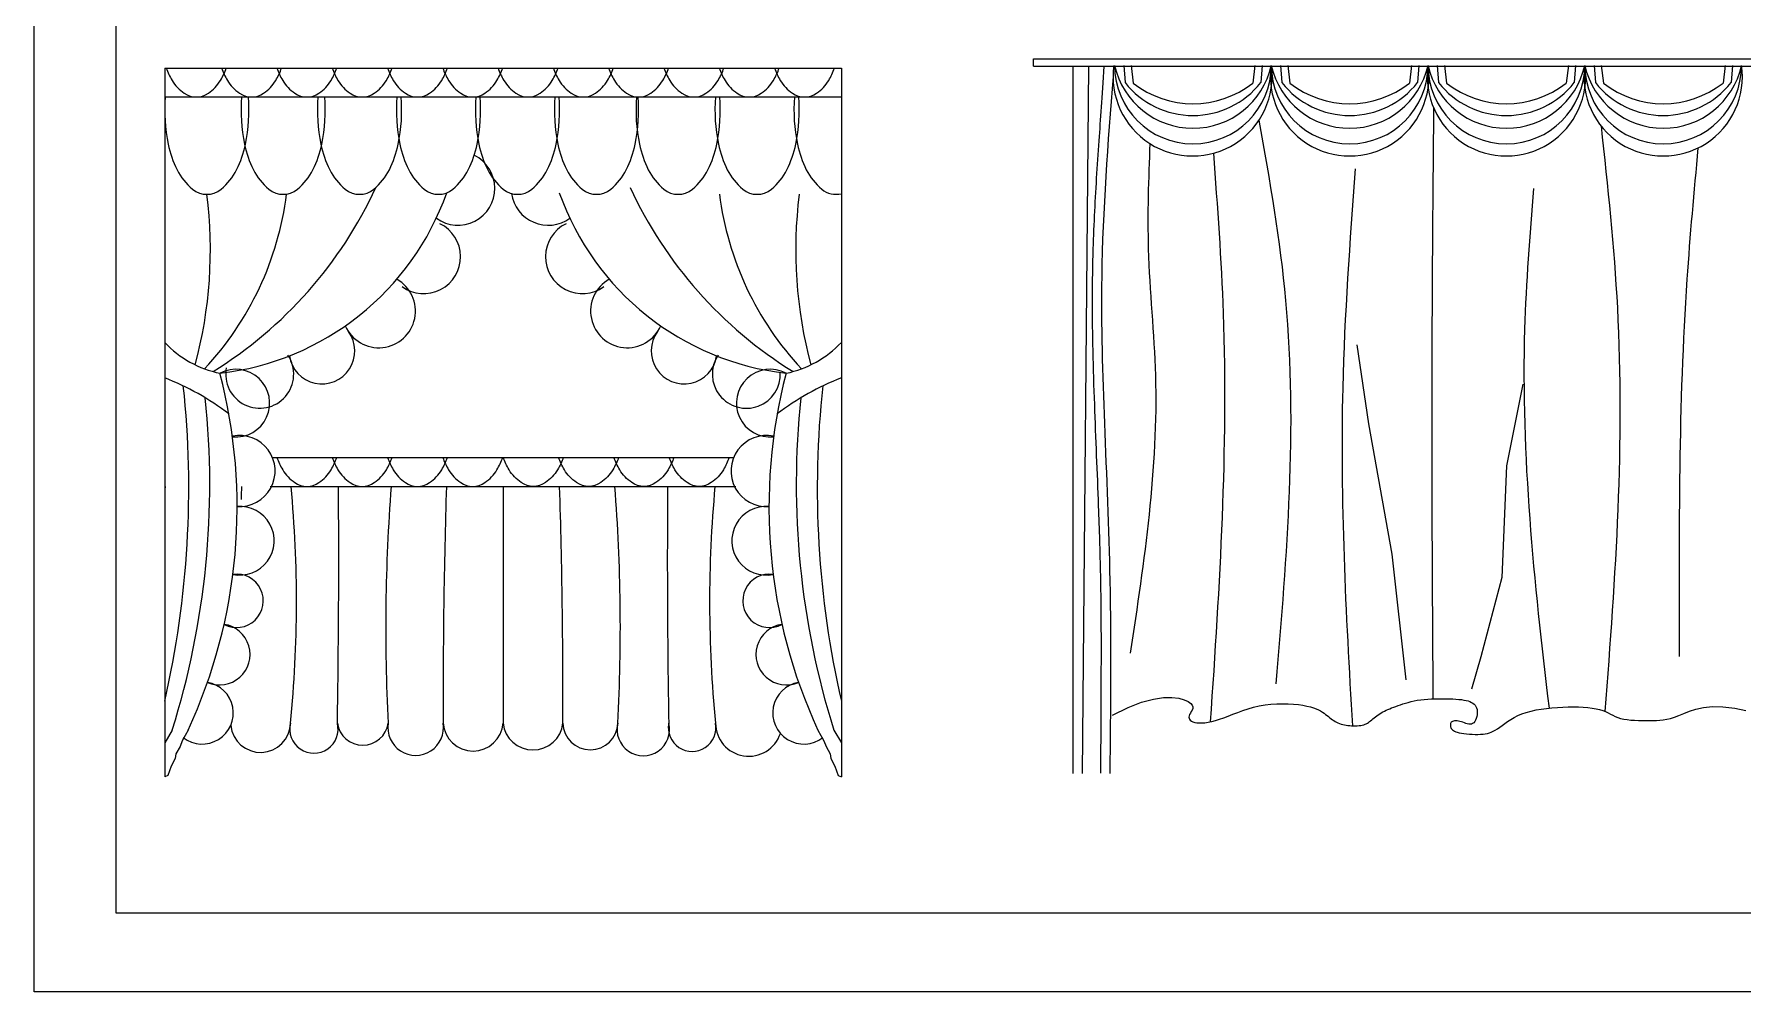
# Model space of a CAD drawing. Header units: inches. Extents: x 10 to 52.5, y 12.6 to 37.4.
# Drawn here: x 31.53 to 38.59, y 12.58 to 16.53 of the extents above; entities that cross this region are included whole.
import ezdxf

# ---------------------------------------------------------------- set-up
doc = ezdxf.new("R2010")
doc.units = ezdxf.units.IN
doc.header["$MEASUREMENT"] = 0
for name, color, linetype in [('02', 2, 'Continuous'), ('4', 4, 'Continuous'), ('kadrbm', 4, 'Continuous')]:
    doc.layers.add(name, color=color, linetype=linetype)

# ---------------------------------------------------------------- blocks, each defined once
blk = doc.blocks.new('kadrbm')
at = {"layer": 'kadrbm', "color": 4}
blk.add_lwpolyline([(0, 0), (0, 24.7972), (21, 24.7972), (21, 0), (0, 0)], close=True, dxfattribs=at)
blk.add_lwpolyline([(20.6631, 0.3257), (20.6631, 24.4603), (0.3369, 24.4603), (0.3369, 0.3257), (20.6631, 0.3257)], dxfattribs=at)

msp = doc.modelspace()

# ---------------------------------------------------------------- linework, layer by layer
at = {"layer": '02'}
for p, q in [((35.6548, 16.4302), (38.9159, 16.4302)), ((35.6548, 16.4012), (35.6548, 16.4302)), ((35.6548, 16.4012), (38.9159, 16.4012)), ((35.8193, 13.4788), (35.8193, 16.4012)), ((35.858, 13.4788), (35.8831, 16.4012)), ((36.0279, 16.4034), (36.0335, 16.3326)), ((36.0578, 16.4034), (36.0664, 16.3309)), ((36.5696, 16.4034), (36.561, 16.3309)), ((36.5996, 16.4034), (36.5939, 16.3326)), ((36.6753, 16.4034), (36.6809, 16.3326)), ((36.7053, 16.4034), (36.7139, 16.3309)), ((37.2171, 16.4034), (37.2084, 16.3309)), ((37.247, 16.4034), (37.2414, 16.3326)), ((37.3227, 16.4034), (37.3284, 16.3326)), ((37.3527, 16.4034), (37.3613, 16.3309)), ((37.8645, 16.4034), (37.8559, 16.3309)), ((37.8944, 16.4034), (37.8888, 16.3326)), ((37.9705, 16.4034), (37.9762, 16.3326)), ((38.0005, 16.4034), (38.0091, 16.3309)), ((38.5123, 16.4034), (38.5037, 16.3309)), ((38.5423, 16.4034), (38.5366, 16.3326)), ((32.0659, 16.2732), (34.8613, 16.2732)), ((32.5012, 14.6645), (34.4259, 14.6645)), ((33.4636, 14.6645), (33.4636, 13.6863))]:
    msp.add_line(p, q, dxfattribs=at)
for points in [[(32.0726, 16.3928, 0.054167), (32.0964, 16.3417, 0.106996), (32.1466, 16.2887, 0.309503), (32.2463, 16.2887)], [(32.2463, 16.2887, 0.106996), (32.2964, 16.3417, 0.054167), (32.3202, 16.3928, 0.061469)], [(32.301, 16.3928, 0.054167), (32.3249, 16.3417, 0.106996), (32.375, 16.2887, 0.309503), (32.4747, 16.2887)], [(32.4747, 16.2887, 0.106996), (32.5248, 16.3417, 0.054167), (32.5486, 16.3928, 0.061469)], [(32.5295, 16.3928, 0.054167), (32.5533, 16.3417, 0.106996), (32.6034, 16.2887, 0.309503), (32.7031, 16.2887)], [(32.7031, 16.2887, 0.106996), (32.7532, 16.3417, 0.054167), (32.777, 16.3928, 0.061469)], [(32.7579, 16.3928, 0.054167), (32.7817, 16.3417, 0.106996), (32.8318, 16.2887, 0.309503), (32.9315, 16.2887)], [(32.9315, 16.2887, 0.106996), (32.9817, 16.3417, 0.054167), (33.0055, 16.3928, 0.061469)], [(32.9863, 16.3928, 0.054167), (33.0101, 16.3417, 0.106996), (33.0602, 16.2887, 0.309503), (33.16, 16.2887)], [(33.16, 16.2887, 0.106996), (33.2101, 16.3417, 0.054167), (33.2339, 16.3928, 0.061469)], [(33.2147, 16.3928, 0.054167), (33.2385, 16.3417, 0.106996), (33.2886, 16.2887, 0.309503), (33.3884, 16.2887)], [(33.3884, 16.2887, 0.106996), (33.4385, 16.3417, 0.054167), (33.4623, 16.3928, 0.061469)], [(33.4431, 16.3928, 0.054167), (33.4669, 16.3417, 0.106996), (33.517, 16.2887, 0.309503), (33.6168, 16.2887)], [(33.6168, 16.2887, 0.106996), (33.6669, 16.3417, 0.054167), (33.6907, 16.3928, 0.061469)], [(33.6715, 16.3928, 0.054167), (33.6953, 16.3417, 0.106996), (33.7455, 16.2887, 0.309503), (33.8452, 16.2887)], [(33.8452, 16.2887, 0.106996), (33.8953, 16.3417, 0.054167), (33.9191, 16.3928, 0.061469)], [(33.8999, 16.3928, 0.054167), (33.9238, 16.3417, 0.106996), (33.9739, 16.2887, 0.309503), (34.0736, 16.2887)], [(34.0736, 16.2887, 0.106996), (34.1237, 16.3417, 0.054167), (34.1475, 16.3928, 0.061469)], [(34.1284, 16.3928, 0.054167), (34.1522, 16.3417, 0.106996), (34.2023, 16.2887, 0.309503), (34.302, 16.2887)], [(34.302, 16.2887, 0.106996), (34.3521, 16.3417, 0.054167), (34.376, 16.3928, 0.061469)], [(34.3568, 16.3928, 0.054167), (34.3806, 16.3417, 0.106996), (34.4307, 16.2887, 0.309503), (34.5304, 16.2887)], [(34.5304, 16.2887, 0.106996), (34.5806, 16.3417, 0.054167), (34.6044, 16.3928, 0.061469)], [(34.5852, 16.3928, 0.054167), (34.609, 16.3417, 0.106996), (34.6591, 16.2887, 0.309503), (34.7589, 16.2887)], [(34.7589, 16.2887, 0.106996), (34.809, 16.3417, 0.054167), (34.8328, 16.3928, 0.061469)], [(32.068, 16.2732, 0.070828), (32.0803, 16.0782)], [(32.0803, 16.0782, 0.064982), (32.1169, 15.9729, 0.104218), (32.181, 15.8923, 0.360222), (32.2989, 15.8923, 0.104218), (32.363, 15.9729, 0.064982), (32.3995, 16.0782, 0.070828), (32.4118, 16.2732, 0.064982)], [(32.3835, 16.2732, 0.070828), (32.3958, 16.0782)], [(32.3958, 16.0782, 0.064982), (32.4323, 15.9729, 0.104218), (32.4964, 15.8923, 0.360222), (32.6143, 15.8923, 0.104218), (32.6784, 15.9729, 0.064982), (32.715, 16.0782, 0.070828), (32.7273, 16.2732, 0.064982)], [(32.6989, 16.2732, 0.070828), (32.7112, 16.0782)], [(32.7112, 16.0782, 0.064982), (32.7477, 15.9729, 0.104218), (32.8118, 15.8923, 0.360222), (32.9298, 15.8923, 0.104218), (32.9939, 15.9729, 0.064982), (33.0304, 16.0782, 0.070828), (33.0427, 16.2732, 0.064982)], [(33.0252, 16.2732, 0.070828), (33.0375, 16.0782)], [(33.0375, 16.0782, 0.064982), (33.074, 15.9729, 0.104218), (33.1381, 15.8923, 0.360222), (33.2561, 15.8923, 0.104218), (33.3202, 15.9729, 0.064982), (33.3567, 16.0782, 0.070828), (33.369, 16.2732, 0.064982)], [(33.3515, 16.2732, 0.070828), (33.3638, 16.0782)], [(33.3638, 16.0782, 0.064982), (33.4003, 15.9729, 0.104218), (33.4644, 15.8923, 0.360222), (33.5824, 15.8923, 0.104218), (33.6465, 15.9729, 0.064982), (33.683, 16.0782, 0.070828), (33.6953, 16.2732, 0.064982)], [(33.6778, 16.2732, 0.070828), (33.6901, 16.0782)], [(33.6901, 16.0782, 0.064982), (33.7267, 15.9729, 0.104218), (33.7908, 15.8923, 0.360222), (33.9087, 15.8923, 0.104218), (33.9728, 15.9729, 0.064982), (34.0093, 16.0782, 0.070828), (34.0216, 16.2732, 0.064982)], [(34.015, 16.2732, 0.070828), (34.0273, 16.0782)], [(34.0273, 16.0782, 0.064982), (34.0638, 15.9729, 0.104218), (34.1279, 15.8923, 0.360222), (34.2459, 15.8923, 0.104218), (34.31, 15.9729, 0.064982), (34.3465, 16.0782, 0.070828), (34.3588, 16.2732, 0.064982)], [(34.3413, 16.2732, 0.070828), (34.3536, 16.0782)], [(34.3536, 16.0782, 0.064982), (34.3901, 15.9729, 0.104218), (34.4542, 15.8923, 0.360222), (34.5722, 15.8923, 0.104218), (34.6363, 15.9729, 0.064982), (34.6728, 16.0782, 0.070828), (34.6851, 16.2732, 0.064982)], [(34.6676, 16.2732, 0.070828), (34.6799, 16.0782)], [(34.6799, 16.0782, 0.064982), (34.7165, 15.9729, 0.104218), (34.7805, 15.8923, 0.236519), (34.8613, 15.8737, 0.104218)], [(32.5295, 14.7841, 0.054167), (32.5533, 14.733, 0.106996), (32.6034, 14.68, 0.309503), (32.7031, 14.68)], [(32.7031, 14.68, 0.106996), (32.7532, 14.733, 0.054167), (32.777, 14.7841, 0.061469)], [(32.7579, 14.7841, 0.054167), (32.7817, 14.733, 0.106996), (32.8318, 14.68, 0.309503), (32.9315, 14.68)], [(32.9315, 14.68, 0.106996), (32.9817, 14.733, 0.054167), (33.0055, 14.7841, 0.061469)], [(32.9863, 14.7841, 0.054167), (33.0101, 14.733, 0.106996), (33.0602, 14.68, 0.309503), (33.16, 14.68)], [(33.16, 14.68, 0.106996), (33.2101, 14.733, 0.054167), (33.2339, 14.7841, 0.061469)], [(33.2147, 14.7841, 0.054167), (33.2385, 14.733, 0.106996), (33.2886, 14.68, 0.309503), (33.3884, 14.68)], [(33.3884, 14.68, 0.106996), (33.4385, 14.733, 0.054167), (33.4623, 14.7841, 0.061469)], [(33.6385, 14.68, -0.309503), (33.5388, 14.68, -0.106996), (33.4887, 14.733, -0.054167), (33.4649, 14.7841, -0.061469)], [(33.7125, 14.7841, -0.054167), (33.6887, 14.733, -0.106996), (33.6385, 14.68, -0.151213)], [(33.867, 14.68, -0.309503), (33.7672, 14.68, -0.106996), (33.7171, 14.733, -0.054167), (33.6933, 14.7841, -0.061469)], [(33.9409, 14.7841, -0.054167), (33.9171, 14.733, -0.106996), (33.867, 14.68, -0.151213)], [(34.0954, 14.68, -0.309503), (33.9956, 14.68, -0.106996), (33.9455, 14.733, -0.054167), (33.9217, 14.7841, -0.061469)], [(34.1693, 14.7841, -0.054167), (34.1455, 14.733, -0.106996), (34.0954, 14.68, -0.151213)], [(34.3238, 14.68, -0.309503), (34.224, 14.68, -0.106996), (34.1739, 14.733, -0.054167), (34.1501, 14.7841, -0.061469)], [(34.3977, 14.7841, -0.054167), (34.3739, 14.733, -0.106996), (34.3238, 14.68, -0.151213)], [(32.068, 14.6645, 0.019624), (32.0659, 14.6102, 0.051133)], [(32.3835, 14.6645, 0.019624), (32.3813, 14.6102, 0.051133)], [(34.148, 13.6863, 1.206297), (34.3416, 13.6863, 0.851133), (34.6094, 13.644, 0.851133)]]:
    msp.add_lwpolyline(points, format="xyb", dxfattribs=at)
for points in [[(37.1945, 13.8647), (37.1367, 14.3841), (37.0404, 14.9227), (36.9923, 15.2497)], [(37.6759, 15.0862), (37.6085, 14.7496), (37.5893, 14.2879), (37.5026, 13.9609), (37.4641, 13.8262)], [(35.9813, 13.7198), (36.0454, 13.7513), (36.1018, 13.7728), (36.1506, 13.7859), (36.1923, 13.792), (36.2271, 13.7926), (36.2554, 13.789), (36.2776, 13.7828), (36.2939, 13.7753), (36.3048, 13.7679), (36.311, 13.7607), (36.3135, 13.7537), (36.3131, 13.7469), (36.3106, 13.7404), (36.3069, 13.7342), (36.303, 13.7281), (36.2996, 13.7223), (36.2974, 13.7168), (36.2967, 13.7115), (36.2974, 13.7066), (36.2994, 13.7022), (36.3028, 13.6981), (36.3076, 13.6947), (36.3136, 13.6918), (36.321, 13.6895), (36.3297, 13.688), (36.3397, 13.6872), (36.3509, 13.6873), (36.3632, 13.6883), (36.3767, 13.6902), (36.3912, 13.6931), (36.4068, 13.6971), (36.4233, 13.7022), (36.4409, 13.7084), (36.4593, 13.7154), (36.4786, 13.723), (36.4988, 13.7309), (36.5198, 13.7385), (36.5416, 13.7458), (36.5642, 13.7523), (36.5875, 13.7577), (36.6115, 13.7617), (36.6358, 13.7644), (36.6601, 13.766), (36.684, 13.7665), (36.7071, 13.766), (36.7291, 13.7648), (36.7496, 13.7628), (36.7682, 13.7602), (36.7846, 13.7571), (36.799, 13.7536), (36.8116, 13.7498), (36.8226, 13.7457), (36.8323, 13.7413), (36.8408, 13.7368), (36.8484, 13.7321), (36.8553, 13.7274), (36.8617, 13.7227), (36.8678, 13.718), (36.8735, 13.7134), (36.879, 13.7089), (36.8844, 13.7047), (36.8898, 13.7006), (36.8952, 13.6968), (36.9008, 13.6933), (36.9066, 13.6902), (36.9126, 13.6874), (36.9189, 13.6849), (36.9254, 13.6828), (36.9322, 13.6809), (36.9392, 13.6793), (36.9464, 13.678), (36.9538, 13.6769), (36.9615, 13.6761), (36.9693, 13.6755), (36.9772, 13.6752), (36.985, 13.6752), (36.9925, 13.6755), (36.9999, 13.676), (37.0068, 13.6769), (37.0132, 13.6782), (37.0191, 13.6798), (37.0245, 13.6817), (37.0295, 13.684), (37.0342, 13.6865), (37.0388, 13.6894), (37.0432, 13.6926), (37.0477, 13.696), (37.0524, 13.6996), (37.0572, 13.7035), (37.0623, 13.7076), (37.0676, 13.7118), (37.0732, 13.716), (37.079, 13.7203), (37.0851, 13.7245), (37.0913, 13.7285), (37.0978, 13.7324), (37.1046, 13.7361), (37.1116, 13.7396), (37.1189, 13.7429), (37.1266, 13.7461), (37.1346, 13.7493), (37.143, 13.7525), (37.1518, 13.7557), (37.161, 13.7589), (37.1707, 13.7623), (37.1809, 13.7657), (37.1917, 13.7691), (37.203, 13.7723), (37.2149, 13.7754), (37.2274, 13.7783), (37.2406, 13.7808), (37.2545, 13.7829), (37.269, 13.7846), (37.2841, 13.7858), (37.2994, 13.7866), (37.3149, 13.7872), (37.3304, 13.7874), (37.3456, 13.7873), (37.3603, 13.7871), (37.3745, 13.7867), (37.3878, 13.7861), (37.4003, 13.7854), (37.4119, 13.7845), (37.4228, 13.7834), (37.4328, 13.7819), (37.442, 13.7801), (37.4503, 13.7779), (37.4578, 13.7753), (37.4645, 13.7722), (37.4704, 13.7687), (37.4754, 13.7646), (37.4796, 13.76), (37.483, 13.7549), (37.4855, 13.7492), (37.4873, 13.743), (37.4881, 13.7362), (37.4882, 13.7289), (37.4875, 13.7212), (37.486, 13.7135), (37.4839, 13.7061), (37.4811, 13.6992), (37.4777, 13.6931), (37.4737, 13.6881), (37.4692, 13.6845), (37.4642, 13.6824), (37.4589, 13.6818), (37.4532, 13.6822), (37.4472, 13.6835), (37.4411, 13.6854), (37.4349, 13.6877), (37.4287, 13.69), (37.4225, 13.6921), (37.4164, 13.6937), (37.4105, 13.6949), (37.4049, 13.6956), (37.3996, 13.6958), (37.3947, 13.6956), (37.3903, 13.6949), (37.3865, 13.6937), (37.3833, 13.6921), (37.3808, 13.6899), (37.379, 13.6874), (37.3778, 13.6846), (37.3771, 13.6815), (37.3771, 13.6782), (37.3774, 13.6748), (37.3783, 13.6714), (37.3795, 13.6681), (37.3811, 13.6648), (37.3832, 13.6617), (37.386, 13.6588), (37.3895, 13.6559), (37.3938, 13.6533), (37.3992, 13.6509), (37.4058, 13.6486), (37.4136, 13.6466), (37.4228, 13.6449), (37.4331, 13.6433), (37.4443, 13.6421), (37.4559, 13.6411), (37.4678, 13.6404), (37.4797, 13.6401), (37.4912, 13.64), (37.502, 13.6403), (37.512, 13.641), (37.5212, 13.6421), (37.5299, 13.6437), (37.5382, 13.646), (37.5463, 13.649), (37.5544, 13.6528), (37.5628, 13.6574), (37.5715, 13.663), (37.5808, 13.6697), (37.5908, 13.6771), (37.6017, 13.6852), (37.6135, 13.6935), (37.6264, 13.7019), (37.6404, 13.7101), (37.6558, 13.7178), (37.6726, 13.7249), (37.6908, 13.731), (37.7104, 13.7363), (37.731, 13.7407), (37.7524, 13.7444), (37.7745, 13.7474), (37.7969, 13.7497), (37.8194, 13.7514), (37.8418, 13.7526), (37.8639, 13.7533), (37.8854, 13.7535), (37.9062, 13.7532), (37.9261, 13.7523), (37.945, 13.7508), (37.9626, 13.7487), (37.9788, 13.746), (37.9934, 13.7425), (38.0063, 13.7384), (38.0178, 13.7338), (38.0284, 13.7288), (38.0384, 13.7238), (38.0482, 13.7187), (38.0582, 13.714), (38.0689, 13.7096), (38.0805, 13.7059), (38.0935, 13.703), (38.1076, 13.7008), (38.1226, 13.6993), (38.1382, 13.6982), (38.154, 13.6976), (38.1699, 13.6972), (38.1855, 13.6971), (38.2005, 13.6971), (38.2149, 13.6971), (38.2287, 13.6974), (38.2424, 13.6982), (38.2563, 13.6997), (38.2708, 13.7022), (38.2862, 13.7059), (38.3029, 13.711), (38.3212, 13.7179), (38.3415, 13.7265), (38.3646, 13.7358), (38.3914, 13.7444), (38.4228, 13.7513), (38.4595, 13.755), (38.5026, 13.7544), (38.5528, 13.7481), (38.598, 13.7379)], [(32.0973, 13.6578), (32.0659, 13.6053)], [(34.8299, 13.6578), (34.8613, 13.6053)]]:
    msp.add_lwpolyline(points, dxfattribs=at)
for centre, radius, start, end in [((36.3121, 16.358), 0.3285, 172.06451, 7.93549), ((36.3137, 16.476), 0.3318, 192.64664, 347.35336), ((36.3137, 16.4034), 0.3237, 180, 0), ((36.9612, 16.3566), 0.3272, 171.77726, 8.22274), ((36.9612, 16.476), 0.3318, 192.64664, 347.35336), ((36.9612, 16.4034), 0.3237, 180, 0), ((37.6087, 16.3564), 0.327, 171.74189, 8.25811), ((37.6086, 16.4034), 0.3237, 180, 0), ((37.6086, 16.476), 0.3318, 192.64664, 347.35336), ((38.2562, 16.3567), 0.3273, 171.79498, 8.20502), ((38.2564, 16.4034), 0.3237, 180, 0), ((38.2564, 16.476), 0.3318, 192.64664, 347.35336), ((36.3137, 16.5538), 0.357, 218.2796, 321.7204), ((36.3137, 16.6456), 0.4002, 231.84059, 308.15941), ((36.9612, 16.5538), 0.357, 218.2796, 321.7204), ((36.9612, 16.6456), 0.4002, 231.84059, 308.15941), ((37.6086, 16.5538), 0.357, 218.2796, 321.7204), ((37.6086, 16.6456), 0.4002, 231.84059, 308.15941), ((38.2564, 16.5538), 0.357, 218.2796, 321.7204), ((38.2564, 16.6456), 0.4002, 231.84059, 308.15941), ((33.2775, 15.8955), 0.1522, 233.999, 63.88584), ((31.3383, 16.6369), 1.7618, 301.75399, 335.27026), ((35.5889, 16.6369), 1.7618, 204.72974, 238.24601), ((30.4341, 15.6405), 1.8205, 344.91092, 7.27579), ((31.2878, 16.033), 1.2916, 316.87557, 352.84391), ((33.6497, 15.8955), 0.1522, 187.99189, 306.001), ((35.6393, 16.033), 1.2916, 187.15609, 223.12443), ((36.493, 15.6405), 1.8205, 172.72421, 195.08908), ((33.1361, 15.6129), 0.1522, 233.999, 63.88584), ((33.7911, 15.6129), 0.1522, 116.11416, 306.001), ((32.9505, 15.3885), 0.1512, 203.7169, 60.60114), ((33.9766, 15.3885), 0.1512, 119.39886, 336.2831), ((32.3805, 15.5554), 0.4321, 223.28422, 258.49962), ((32.7155, 15.2236), 0.1359, 188.42872, 36.38821), ((34.2116, 15.2236), 0.1359, 143.61179, 351.57128), ((34.5467, 15.5554), 0.4321, 281.50038, 316.71578), ((32.4584, 15.1278), 0.1405, 168.97585, 34.05899), ((34.4688, 15.1278), 0.1405, 145.94101, 2.91653), ((31.6623, 14.0809), 1.108, 52.87643, 68.63812), ((32.3597, 15.0083), 0.1398, 264.32998, 117.87157), ((34.5675, 15.0083), 0.1398, 62.12843, 275.67002), ((35.2649, 14.0809), 1.108, 111.36188, 127.12357), ((28.2191, 14.658), 3.9463, 347.10572, 6.12808), ((38.708, 14.658), 3.9463, 173.87192, 192.89428), ((28.8578, 14.672), 3.3945, 342.61529, 6.06049), ((38.0694, 14.672), 3.3945, 173.93951, 197.38471), ((32.3752, 14.7278), 0.1469, 266.09786, 101.65207), ((34.552, 14.7278), 0.1469, 78.34793, 273.90214), ((27.5128, 14.1878), 5.0975, 354.35405, 5.36661), ((-7.5966, 14.3656), 40.3815, 359.03605, 0.42412), ((40.5691, 14.0814), 7.5902, 175.59371, 182.98391), ((61.4227, 13.7841), 28.2067, 178.2113, 180.19871), ((5.5045, 13.7841), 28.2067, 359.80129, 1.7887), ((26.358, 14.0814), 7.5902, 357.01609, 4.40629), ((74.5238, 14.3656), 40.3815, 179.57588, 180.96395), ((39.4143, 14.1878), 5.0975, 174.63339, 185.64595), ((32.3763, 14.4398), 0.1419, 258.32518, 94.49644), ((34.5508, 14.4398), 0.1419, 85.50356, 281.67482), ((32.363, 14.1917), 0.1102, 241.98763, 98.03787), ((34.5641, 14.1917), 0.1102, 81.96213, 298.01237), ((32.2928, 13.97), 0.1258, 246.48332, 81.57135), ((34.6343, 13.97), 0.1258, 98.42865, 293.51668), ((32.2209, 13.7282), 0.1284, 232.45623, 80.25605), ((34.7062, 13.7282), 0.1284, 99.74395, 307.54377), ((32.4618, 13.6893), 0.1239, 185.84843, 358.58396), ((32.6824, 13.6618), 0.0998, 165.81039, 14.18961), ((32.8842, 13.7014), 0.1061, 188.21813, 351.78187), ((33.1027, 13.6681), 0.1149, 170.88864, 9.11136), ((33.3399, 13.6952), 0.124, 184.11856, 355.88144), ((33.5873, 13.7), 0.1245, 186.32268, 353.67732), ((33.8245, 13.6895), 0.1135, 181.63926, 358.36074), ((34.043, 13.6599), 0.1083, 165.89424, 14.10576), ((33.938, 13.6863), 1.266539215114177e-11, 181.64598, 178.36747)]:
    msp.add_arc(centre, radius, start, end, dxfattribs=at)
for points, knots in [([(35.945, 16.4012), (35.938, 16.2716), (35.9311, 16.1822), (35.921, 16.0409), (35.9176, 15.9891), (35.9081, 15.8338), (35.903, 15.7301), (35.8991, 15.5928), (35.8984, 15.5594), (35.8975, 15.4925), (35.8973, 15.4591), (35.8973, 15.3589), (35.8982, 15.2921), (35.9013, 15.151), (35.9036, 15.0767), (35.9089, 14.9324), (35.9117, 14.8624), (35.9173, 14.7225), (35.9202, 14.6526), (35.9245, 14.535), (35.9262, 14.4872), (35.9288, 14.4006), (35.9298, 14.3619), (35.9314, 14.2928), (35.932, 14.2624), (35.9329, 14.2017), (35.9332, 14.1714), (35.9339, 14.0803), (35.934, 14.0195), (35.9337, 13.8506), (35.9327, 13.5875), (35.9317, 13.4791)], [0, 0, 0, 0, 138.840645, 138.840645, 219.009104, 219.009104, 379.346024, 379.346024, 430.885694, 430.885694, 482.425364, 482.425364, 585.504704, 585.504704, 700.415899, 700.415899, 808.880257, 808.880257, 917.344616, 917.344616, 991.630451, 991.630451, 1051.905389, 1051.905389, 1099.111269, 1099.111269, 1146.31715, 1146.31715, 1240.728912, 1240.728912, 1408.633455, 1408.633455, 1408.633455, 1408.633455]), ([(37.3077, 16.2284), (37.3047, 15.8943), (37.2975, 15.0804), (37.3017, 14.2665), (37.3049, 13.7868)], [0, 0, 0, 0, 517.993439, 1261.606682, 1261.606682, 1261.606682, 1261.606682]), ([(37.9997, 16.1535), (38.0266, 15.9033), (38.1133, 15.0992), (38.0593, 14.2914), (38.0153, 13.7348)], [0, 0, 0, 0, 389.557155, 1251.950532, 1251.950532, 1251.950532, 1251.950532]), ([(36.3982, 16.041), (36.4145, 15.8209), (36.4724, 15.0387), (36.4238, 14.255), (36.3851, 13.6919)], [0, 0, 0, 0, 341.938268, 1214.97696, 1214.97696, 1214.97696, 1214.97696]), ([(36.9839, 15.9764), (36.9618, 15.6748), (36.9056, 14.9085), (36.9448, 14.1409), (36.9723, 13.6754)], [0, 0, 0, 0, 468.340214, 1190.086659, 1190.086659, 1190.086659, 1190.086659]), ([(37.7207, 15.8955), (37.7052, 15.7017), (37.648, 14.9857), (37.7221, 14.2703), (37.7848, 13.7484)], [0, 0, 0, 0, 300.919169, 1112.012875, 1112.012875, 1112.012875, 1112.012875])]:
    msp.add_open_spline(points, degree=3, knots=knots, dxfattribs=at)
for points in [[(35.9836, 16.358), (35.9367, 15.5309), (35.9479, 14.9256), (35.9704, 14.2755), (35.9704, 13.4788)], [(36.5863, 16.1771), (36.6965, 15.432), (36.6567, 13.8494)], [(36.1356, 16.0809), (36.1292, 15.6453), (36.1587, 15.123), (36.0547, 13.9752)], [(38.4, 16.0627), (38.3543, 15.5203), (38.3228, 13.9612)]]:
    msp.add_spline(points, degree=3, dxfattribs=at)
at = {"layer": '4'}
for p, q in [((32.0659, 16.3928), (34.8613, 16.3928)), ((32.0659, 16.3928), (32.0659, 13.4647)), ((34.8613, 16.3928), (34.8613, 13.4647)), ((32.5129, 14.7841), (34.4143, 14.7841)), ((31.8636, 12.902), (52.1898, 12.902))]:
    msp.add_line(p, q, dxfattribs=at)
for points in [[(32.1631, 13.6577), (32.138, 13.6136), (32.1293, 13.5897), (32.1119, 13.5592), (32.1097, 13.5396), (32.0923, 13.5092), (32.0793, 13.47), (32.0659, 13.4647)], [(34.7641, 13.6577), (34.7891, 13.6136), (34.7978, 13.5897), (34.8152, 13.5592), (34.8174, 13.5396), (34.8348, 13.5092), (34.8479, 13.47), (34.8613, 13.4647)]]:
    msp.add_lwpolyline(points, dxfattribs=at)
for centre, radius, start, end in [((32.1654, 16.2556), 1.131, 276.54499, 340.47935), ((34.7618, 16.2556), 1.131, 199.52065, 263.45501), ((30.1678, 14.5783), 2.1974, 335.23079, 14.59313), ((36.7594, 14.5783), 2.1974, 165.40687, 204.76921)]:
    msp.add_arc(centre, radius, start, end, dxfattribs=at)

# ---------------------------------------------------------------- block references
at = {"layer": 'kadrbm'}
msp.add_blockref('kadrbm', (31.5267, 12.5763), dxfattribs=at)

doc.saveas('drawing.dxf')
